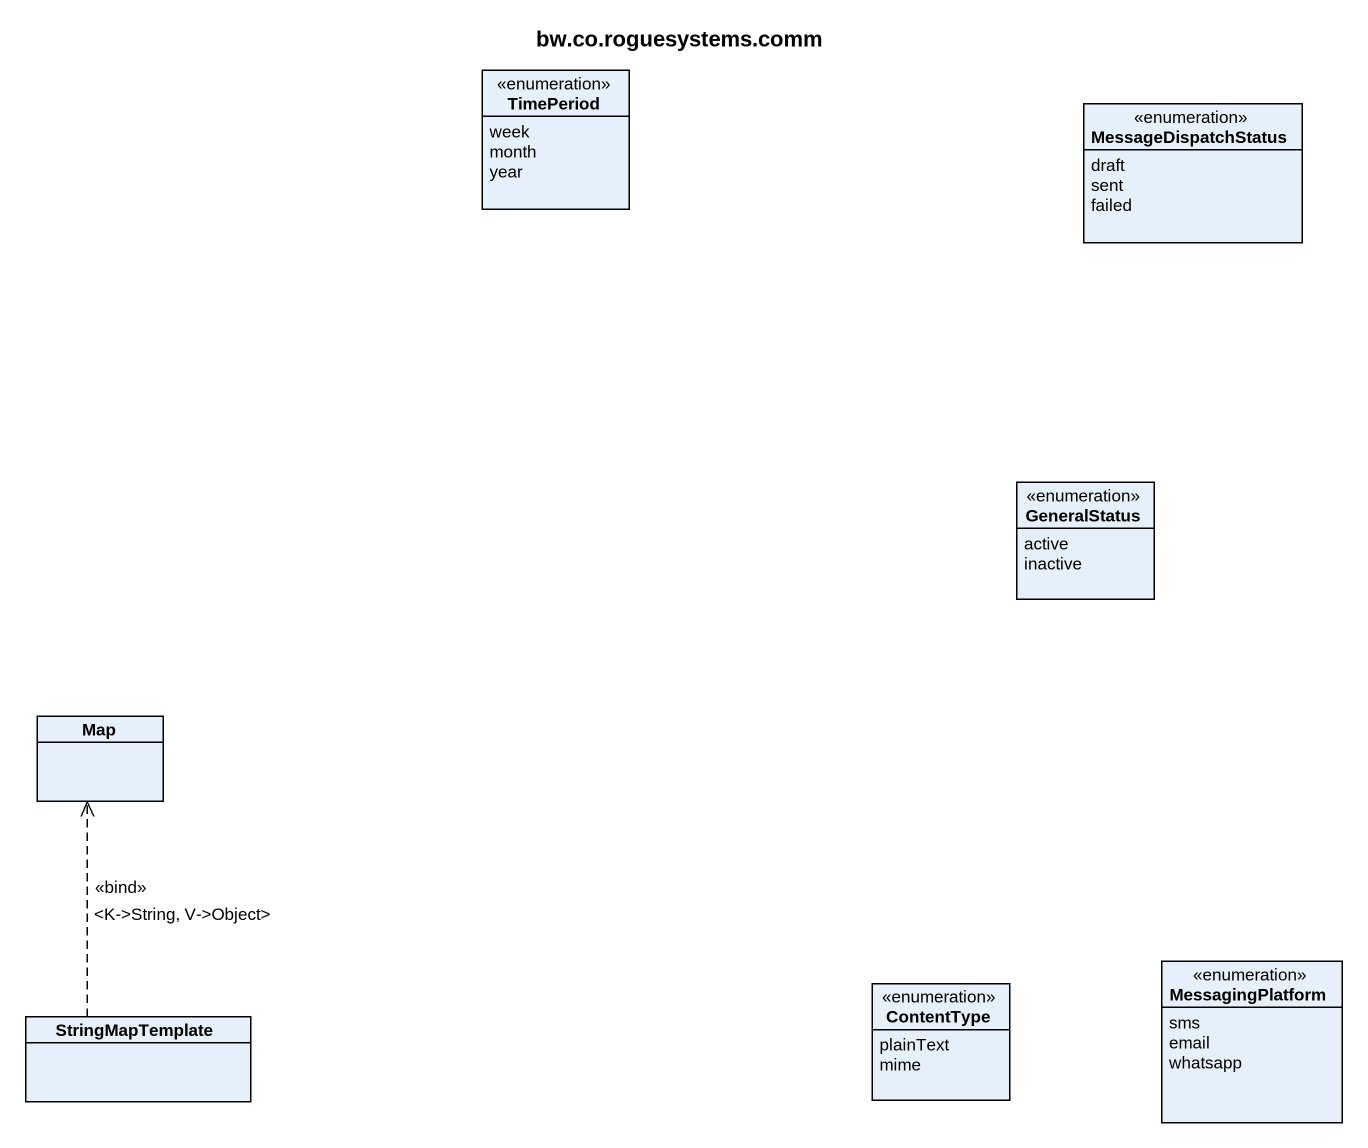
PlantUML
@startuml
title bw.co.roguesystems.comm
hide circle
hide empty members
enum TimePeriod {
  week
  month
  year
}
enum MessageDispatchStatus {
  draft
  sent
  failed
}
enum GeneralStatus {
  active
  inactive
}
class "Map" as Map_
enum ContentType {
  plainText
  mime
}
enum MessagingPlatform {
  sms
  email
  whatsapp
}
class StringMapTemplate
StringMapTemplate .up.> Map_ : <<bind>>\n<K->String, V->Object>
@enduml
